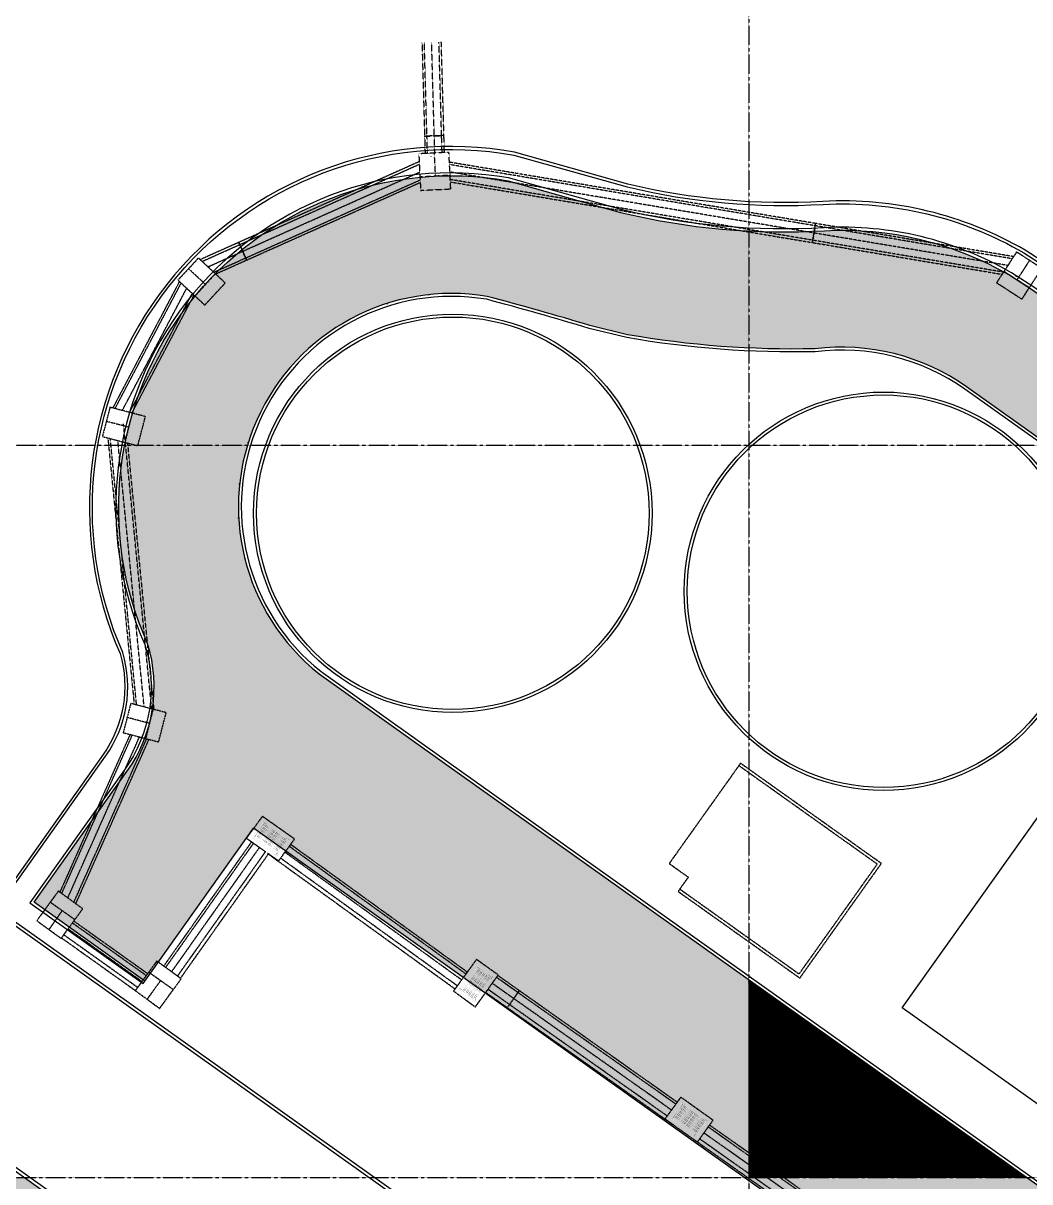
# Model space of a CAD drawing. Header units: millimetres. Extents: x 568263778 to 568582840, y 7794314150 to 7794508983.
# Drawn here: x 568350232 to 568384592, y 7794424850 to 7794464405 of the extents above; entities that cross this region are included whole.
import ezdxf

# ---------------------------------------------------------------- set-up
doc = ezdxf.new("R2010")
doc.units = ezdxf.units.MM
doc.linetypes.add('( Hidden )', pattern=[0.375, 0.25, -0.125])
doc.linetypes.add('CENTER2', pattern=[1.125, 0.75, -0.125, 0.125, -0.125])
for name, color, linetype in [('06-EST-EIXOS', 1, 'CENTER2'), ('11-EST-HACHURAS', 254, 'Continuous'), ('15-EST-FORMAS-VISTA-3', 3, 'Continuous')]:
    doc.layers.add(name, color=color, linetype=linetype)

msp = doc.modelspace()

# ---------------------------------------------------------------- hatches: boundary and pattern name
at = {"layer": '11-EST-HACHURAS'}
h = msp.add_hatch(color=256, dxfattribs=at)
h.dxf.hatch_style = 1
h.paths.add_polyline_path([(568375000, 7794453315.41), (568375000, 7794457310.33, -0.04686922), (568370615.52, 7794457946.28), (568366780.54, 7794459026.04, 0.40913103), (568353696.79, 7794450000), (568357888.13, 7794450000, -0.37804885), (568366074.14, 7794455075.6, -0.00873933), (568369578.05, 7794454082.06), (568370854.44, 7794453770.73, 0.03192926)])
h.paths.add_polyline_path([(568329894.94, 7794449943.75), (568338272.92, 7794449943.75), (568338272.92, 7794451000.3), (568329894.94, 7794451000.3)], flags=9)
h = msp.add_hatch(color=256, dxfattribs=at)
h.dxf.hatch_style = 1
h.paths.add_polyline_path([(568400000, 7794439492.08), (568400000, 7794444401.46), (568392132.49, 7794450000), (568385233.43, 7794450000)])
h.paths.add_polyline_path([(568382431.28, 7794451994.01), (568385233.43, 7794450000), (568392132.49, 7794450000), (568384678.18, 7794455304.5), (568383912.05, 7794455800.04, 0.14591494), (568377585.58, 7794457321.31, -0.02731375), (568375000, 7794457310.33), (568375000, 7794453315.41, 0.01728069), (568377258.64, 7794453290.57, -0.18574902)])
h = msp.add_hatch(dxfattribs=at)
h.set_pattern_fill('ANSI31', color=256, scale=250)
h.paths.add_polyline_path([(568349292.72, 7794448149.2), (568349292.72, 7794445190.87), (568349715.34, 7794445190.87), (568349715.34, 7794448149.2)], flags=24)
h.paths.add_polyline_path([(568355236.84, 7794425037.5), (568358588.03, 7794425037.5), (568358588.03, 7794425460.12), (568355236.84, 7794425460.12)], flags=24)
h.paths.add_polyline_path([(568351751.31, 7794450037.5), (568355102.5, 7794450037.5), (568355102.5, 7794450460.12), (568351751.31, 7794450460.12)], flags=24)
edge = h.paths.add_edge_path()
edge.add_arc((568364857.13, 7794447898.74), 7279.77, 80.414941, 231.648248)
edge.add_arc((568364857.87, 7794447898.15), 7279.77, 80.382197, 231.640776, ccw=False)
edge.add_arc((568339406.93, 7794354352.49), 104193.5, 75.1707524, 75.1735093)
h = msp.add_hatch(dxfattribs=at)
h.set_pattern_fill('ANSI31', color=256)
h.set_pattern_definition([(45, (286292.529, 0.002), (-2.2450640302673, 2.2450640302673), [])])
h.paths.add_polyline_path([(568354478.75, 7794443230.81, -0.15379865), (568353696.79, 7794450000), (568357888.13, 7794450000, 0.30774723), (568360340.12, 7794442189.82), (568364617.64, 7794439145.93), (568375000, 7794431757.83), (568375000, 7794424891.43), (568358096.43, 7794436920.04), (568354385.78, 7794431705.54), (568350603.03, 7794434397.36), (568353775.5, 7794438855.56, 0.23366826)])
h = msp.add_hatch(dxfattribs=at)
h.set_pattern_fill('ANSI31', color=256)
h.set_pattern_definition([(45, (0, 0), (-2.2450640302673, 2.2450640302673), [])])
h.paths.add_polyline_path([(568384496.64, 7794425000), (568375000, 7794431757.82), (568375000, 7794425000)])
h = msp.add_hatch(color=256, dxfattribs=at)
h.dxf.hatch_style = 1
h.paths.add_polyline_path([(568325000, 7794421574.81, 0.26561183), (568325000, 7794406688.33)])
h.paths.add_polyline_path([(568350267.98, 7794425000), (568350000, 7794425000), (568350000, 7794419053.97), (568375000, 7794401264), (568375000, 7794407400.72)])
h.paths.add_polyline_path([(568375000, 7794407400.72), (568375000, 7794401264), (568376776.29, 7794400000), (568385400.13, 7794400000)])
h.paths.add_polyline_path([(568350000, 7794425000), (568338576.53, 7794424909.46, -0.15586103), (568344374.41, 7794423057.14), (568350000, 7794419053.97)])
h = msp.add_hatch(dxfattribs=at)
h.set_pattern_fill('ANSI31', color=256)
h.set_pattern_definition([(45, (262610.6373, 0), (-2.2450640302673, 2.2450640302673), [])])
edge = h.paths.add_edge_path()
edge.add_arc((568407261.71, 7794424879.54), 7696.61, 326.951883, 360.896758)
edge.add_line((568414957.37, 7794425000), (568418944.23, 7794425000))
edge.add_arc((568407196.53, 7794424865.6), 11748.47, -32.729498, 0.655458, ccw=False)
edge.add_line((568417079.73, 7794418513.51), (568411496.23, 7794410690.79))
edge.add_line((568411496.23, 7794410690.79), (568407575.88, 7794403522.6))
edge.add_line((568407575.88, 7794403522.6), (568401119.88, 7794408247.78))
edge.add_line((568401119.88, 7794408247.78), (568396414.96, 7794411593.44))
edge.add_line((568396414.96, 7794411593.44), (568391018.44, 7794415430.96))
edge.add_arc((568390439.83, 7794414607.33), 1006.56, 54.911575, 145.82939)
edge.add_line((568389607.04, 7794415172.67), (568389288.04, 7794414724.03))
edge.add_line((568389288.04, 7794414724.03), (568374847.42, 7794425000))
edge.add_line((568374847.42, 7794425000), (568384496.64, 7794425000))
edge.add_line((568384496.64, 7794425000), (568399769.97, 7794414131.47))
edge.add_arc((568404120.68, 7794420536.43), 7742.88, 235.812773, 317.524165)
edge.add_line((568409831.54, 7794415307.82), (568413713.1, 7794420682.25))

# ---------------------------------------------------------------- linework, layer by layer
at = {"color": 18, "lineweight": 0, "true_color": 0x000000}
for p, q in [((568374316.96, 7794425373.71), (568374315.71, 7794425373.71)), ((568374316.96, 7794425374.41), (568374326.71, 7794425374.39)), ((568374326.71, 7794425374.39), (568374328.42, 7794425374.39)), ((568374328.42, 7794425374.39), (568374330.13, 7794425374.38)), ((568374328.42, 7794425373.79), (568374330.13, 7794425373.78)), ((568374330.13, 7794425374.38), (568374331.23, 7794425374.38)), ((568374330.13, 7794425373.78), (568374331.23, 7794425373.78)), ((568374291.34, 7794425345.58), (568374290.09, 7794425345.58)), ((568374300.22, 7794425371.56), (568374298.97, 7794425371.56))]:
    msp.add_line(p, q, dxfattribs=at)
msp.add_lwpolyline([(568374183.41, 7794425346), (568374183.41, 7794425346.45), (568374183.49, 7794425346.45)], dxfattribs=at)
at = {"layer": '06-EST-EIXOS', "linetype": 'CENTER2', "ltscale": 10}
for p, q in [((568375000, 7794508982.65), (568375000, 7794314150.47)), ((568263778.26, 7794450000), (568503132.72, 7794450000)), ((568263778.26, 7794425000), (568503132.72, 7794425000))]:
    msp.add_line(p, q, dxfattribs=at)
at = {"layer": '11-EST-HACHURAS', "color": 250, "linetype": '( Hidden )', "ltscale": 10}
for p, q in [((568364013.85, 7794460550.61, 720224.22), (568363923.9, 7794463755, 720217.6)), ((568364013.85, 7794460550.61, 720724.22), (568363923.9, 7794463755, 720717.6)), ((568364263.75, 7794460557.62, 720224.22), (568364173.9, 7794463758.48, 720217.89)), ((568364263.75, 7794460557.62, 720724.22), (568364173.9, 7794463758.48, 720717.89)), ((568364513.65, 7794460564.64, 720224.22), (568364423.9, 7794463761.96, 720218.16)), ((568364513.65, 7794460564.64, 720724.22), (568364423.9, 7794463761.96, 720718.16)), ((568363928.08, 7794460548.2, 720144.22), (568364599.42, 7794460567.05, 720144.22)), ((568363933.88, 7794460548.36, 720724.22), (568363928.08, 7794460548.2, 720144.22)), ((568364013.85, 7794460550.61, 720724.22), (568363933.88, 7794460548.36, 720724.22)), ((568364013.85, 7794460550.61, 720724.22), (568363933.88, 7794460548.36, 720724.22)), ((568364018.85, 7794460550.75, 720224.22), (568364013.85, 7794460550.61, 720724.22)), ((568364018.85, 7794460550.75, 720224.22), (568364013.85, 7794460550.61, 720724.22)), ((568364030.42, 7794459960.05, 294824.9), (568364013.85, 7794460550.61, 720224.22)), ((568364030.42, 7794459960.05, 295324.9), (568364013.85, 7794460550.61, 720724.22)), ((568364508.65, 7794460564.5, 720224.22), (568364018.85, 7794460550.75, 720224.22)), ((568364508.65, 7794460564.5, 720224.22), (568364018.85, 7794460550.75, 720224.22)), ((568364263.75, 7794460557.62, 720724.22), (568364263.75, 7794460557.62, 720724.22)), ((568364263.75, 7794460557.62, 720724.22), (568364263.75, 7794460557.62, 720724.22)), ((568364280.18, 7794459972.41, 298672.25), (568364263.75, 7794460557.62, 720224.22)), ((568364280.18, 7794459972.41, 299172.25), (568364263.75, 7794460557.62, 720724.22)), ((568364513.65, 7794460564.64, 720724.22), (568364508.65, 7794460564.5, 720224.22)), ((568364513.65, 7794460564.64, 720724.22), (568364508.65, 7794460564.5, 720224.22)), ((568364593.62, 7794460566.88, 720724.22), (568364513.65, 7794460564.64, 720724.22)), ((568364593.62, 7794460566.88, 720724.22), (568364513.65, 7794460564.64, 720724.22)), ((568364529.93, 7794459984.76, 302519.6), (568364513.65, 7794460564.64, 720224.22)), ((568364529.93, 7794459984.76, 303019.6), (568364513.65, 7794460564.64, 720724.22)), ((568364599.42, 7794460567.05, 720144.22), (568364593.62, 7794460566.88, 720724.22)), ((568364157.08, 7794459858.32, 721236.37), (568364154.71, 7794459863.61, 720656.37)), ((568357620.69, 7794456846.6, 720850.59), (568363754.06, 7794459590.39, 720837.31)), ((568357620.69, 7794456846.6, 721350.59), (568363754.06, 7794459590.39, 721337.31)), ((568364627.5, 7794459566.51, -580), (568364621.7, 7794459566.34)), ((568377264.77, 7794457488.31, 720801.4), (568364785.36, 7794459577.85, 720776.45)), ((568377264.77, 7794457488.31, 721301.4), (568364785.36, 7794459577.85, 721276.45)), ((568357722.78, 7794456618.4, 720850.59), (568363767.32, 7794459322.44, 720837.5)), ((568357722.78, 7794456618.4, 721350.59), (568363767.32, 7794459322.44, 721337.5)), ((568357824.87, 7794456390.19, 720850.59), (568363780.58, 7794459054.5, 720837.7)), ((568357824.87, 7794456390.19, 721350.59), (568363780.58, 7794459054.5, 721337.7)), ((568377223.49, 7794457241.74, 720801.4), (568364798, 7794459322.25, 720776.56)), ((568377223.49, 7794457241.74, 721301.4), (568364798, 7794459322.25, 721276.56)), ((568377182.2, 7794456995.18, 720801.4), (568364810.65, 7794459066.65, 720776.66)), ((568377182.2, 7794456995.18, 721301.4), (568364810.65, 7794459066.65, 721276.66)), ((568377168.03, 7794456910.55, 720621.4), (568377278.94, 7794457572.93, 720621.4)), ((568377263.95, 7794457483.38, 720701.4), (568377183.03, 7794457000.11, 720701.4)), ((568377263.95, 7794457483.38, 720701.4), (568377183.03, 7794457000.11, 720701.4)), ((568377264.77, 7794457488.31, 721201.4), (568377263.95, 7794457483.38, 720701.4)), ((568377264.77, 7794457488.31, 721201.4), (568377263.95, 7794457483.38, 720701.4)), ((568377277.98, 7794457567.21, 721201.4), (568377264.77, 7794457488.31, 721201.4)), ((568377277.98, 7794457567.21, 721201.4), (568377264.77, 7794457488.31, 721201.4)), ((568383989.33, 7794456362.36, 720814.74), (568377264.77, 7794457488.31, 720801.4)), ((568383989.33, 7794456362.36, 721314.74), (568377264.77, 7794457488.31, 721301.4)), ((568377278.94, 7794457572.93, 720621.4), (568377277.98, 7794457567.21, 721201.4)), ((568377223.49, 7794457241.74, 721201.4), (568377223.49, 7794457241.74, 721201.4)), ((568377223.49, 7794457241.74, 721201.4), (568377223.49, 7794457241.74, 721201.4)), ((568383840.82, 7794456133.75, 720814.63), (568377223.49, 7794457241.74, 720801.4)), ((568383840.82, 7794456133.75, 721314.63), (568377223.49, 7794457241.74, 721301.4)), ((568356338, 7794456272.79, 720853.24), (568357620.69, 7794456846.6, 720850.59)), ((568356338, 7794456272.79, 721353.24), (568357620.69, 7794456846.6, 721350.59)), ((568357585.65, 7794456924.92, 720670.59), (568357859.91, 7794456311.87, 720670.59)), ((568357588.02, 7794456919.63, 721250.59), (568357585.65, 7794456924.92, 720670.59)), ((568357620.69, 7794456846.6, 721250.59), (568357588.02, 7794456919.63, 721250.59)), ((568357620.69, 7794456846.6, 721250.59), (568357588.02, 7794456919.63, 721250.59)), ((568357622.73, 7794456842.04, 720750.59), (568357620.69, 7794456846.6, 721250.59)), ((568357622.73, 7794456842.04, 720750.59), (568357620.69, 7794456846.6, 721250.59)), ((568357822.83, 7794456394.75, 720750.59), (568357622.73, 7794456842.04, 720750.59)), ((568357822.83, 7794456394.75, 720750.59), (568357622.73, 7794456842.04, 720750.59)), ((568377168.99, 7794456916.27, 721201.4), (568377168.03, 7794456910.55, 720621.4)), ((568377182.2, 7794456995.18, 721201.4), (568377168.99, 7794456916.27, 721201.4)), ((568377182.2, 7794456995.18, 721201.4), (568377168.99, 7794456916.27, 721201.4)), ((568377183.03, 7794457000.11, 720701.4), (568377182.2, 7794456995.18, 721201.4)), ((568377183.03, 7794457000.11, 720701.4), (568377182.2, 7794456995.18, 721201.4)), ((568383692.31, 7794455905.13, 720814.52), (568377182.2, 7794456995.18, 720801.4)), ((568383692.31, 7794455905.13, 721314.52), (568377182.2, 7794456995.18, 721301.4)), ((568356536.81, 7794456087.85, 720853.16), (568357722.78, 7794456618.4, 720850.59)), ((568356536.81, 7794456087.85, 721353.16), (568357722.78, 7794456618.4, 721350.59)), ((568356735.63, 7794455902.92, 720853.07), (568357824.87, 7794456390.19, 720850.59)), ((568356735.63, 7794455902.92, 721353.07), (568357824.87, 7794456390.19, 721350.59)), ((568357722.78, 7794456618.4, 721250.59), (568357722.78, 7794456618.4, 721250.59)), ((568357722.78, 7794456618.4, 721250.59), (568357722.78, 7794456618.4, 721250.59)), ((568357824.87, 7794456390.19, 721250.59), (568357822.83, 7794456394.75, 720750.59)), ((568357824.87, 7794456390.19, 721250.59), (568357822.83, 7794456394.75, 720750.59)), ((568357857.54, 7794456317.16, 721250.59), (568357824.87, 7794456390.19, 721250.59)), ((568357857.54, 7794456317.16, 721250.59), (568357824.87, 7794456390.19, 721250.59)), ((568357859.91, 7794456311.87, 720670.59), (568357857.54, 7794456317.16, 721250.59)), ((568353368.1, 7794451245.85, 720864.62), (568355624.8, 7794455530.29, 720855.31)), ((568353368.1, 7794451245.85, 721364.62), (568355624.8, 7794455530.29, 721355.31)), ((568384114.66, 7794455753.3, 721215.44), (568384112.38, 7794455747.8, 720635.44)), ((568353616.64, 7794451181.25, 720864.63), (568355814.44, 7794455353.89, 720855.31)), ((568353616.64, 7794451181.25, 721364.63), (568355814.44, 7794455353.89, 721355.31)), ((568353865.17, 7794451116.65, 720864.64), (568356004.08, 7794455177.48, 720855.31)), ((568353865.17, 7794451116.65, 721364.64), (568356004.08, 7794455177.48, 721355.31)), ((568354618.28, 7794440995.04, 720785.06), (568353657.55, 7794450722.47, 720765.65)), ((568354618.28, 7794440995.04, 721285.06), (568353657.55, 7794450722.47, 721265.65)), ((568354102.61, 7794441129.07, 720884.83), (568353204.27, 7794450224.81, 720866.73)), ((568354102.61, 7794441129.07, 721384.83), (568353204.27, 7794450224.81, 721366.73)), ((568354360.45, 7794441062.05, 720884.83), (568353462.1, 7794450157.8, 720866.76)), ((568354360.45, 7794441062.05, 721384.83), (568353462.1, 7794450157.8, 721366.76)), ((568354414.65, 7794440513.21, 721286.11), (568354414.65, 7794440513.21, 721286.11)), ((568354414.65, 7794440513.21, 721286.11), (568354414.65, 7794440513.21, 721286.11)), ((568351548.25, 7794434691.33, 720798.96), (568353958.28, 7794440102.97, 720787.1)), ((568351548.25, 7794434691.33, 721298.96), (568353958.28, 7794440102.97, 721287.1)), ((568351754.98, 7794434541.03, 720799.07), (568354203.56, 7794440039.22, 720787.13)), ((568351754.98, 7794434541.03, 721299.07), (568354203.56, 7794440039.22, 721287.13)), ((568351961.72, 7794434390.73, 720799.19), (568354448.84, 7794439975.46, 720787.17)), ((568351961.72, 7794434390.73, 721299.19), (568354448.84, 7794439975.46, 721287.17)), ((568358091.71, 7794436411.46, 720838.89), (568355092.81, 7794432169.44, 720828.57)), ((568358091.71, 7794436411.46, 721338.89), (568355092.81, 7794432169.44, 721328.57)), ((568358296.23, 7794436267.68, 720839.4), (568355295, 7794432022.36, 720829.06)), ((568358296.23, 7794436267.68, 721339.4), (568355295, 7794432022.36, 721329.06)), ((568358500.75, 7794436123.9, 720839.9), (568355497.18, 7794431875.28, 720829.56)), ((568358500.75, 7794436123.9, 721339.9), (568355497.18, 7794431875.28, 721329.56)), ((568365195.63, 7794431743.76, 720856.05), (568359166.32, 7794436101.54, 720841.7)), ((568365195.63, 7794431743.76, 721356.05), (568359166.32, 7794436101.54, 721341.7)), ((568365342.89, 7794431945.79, 720856.23), (568359313.88, 7794436303.36, 720842.15)), ((568365342.89, 7794431945.79, 721356.23), (568359313.88, 7794436303.36, 721342.15)), ((568365048.37, 7794431541.73, 720855.87), (568359018.76, 7794435899.73, 720841.23)), ((568365048.37, 7794431541.73, 721355.87), (568359018.76, 7794435899.73, 721341.23)), ((568351872.25, 7794433978.93, 720720), (568351866.95, 7794433981.29, 721300)), ((568354431.79, 7794431890.34, 720826.51), (568351912.4, 7794433686.33, 720819.6)), ((568354431.79, 7794431890.34, 721326.51), (568351912.4, 7794433686.33, 721319.6)), ((568354284.72, 7794431688.16, 720826.01), (568351765.39, 7794433484.11, 720819.43)), ((568354284.72, 7794431688.16, 721326.01), (568351765.39, 7794433484.11, 721319.43)), ((568354137.65, 7794431485.98, 720825.56), (568351618.37, 7794433281.89, 720819.26)), ((568354137.65, 7794431485.98, 721325.56), (568351618.37, 7794433281.89, 721319.26)), ((568367121.35, 7794431310.42, 720859.76), (568366387.86, 7794431828.81, 720858.32)), ((568367121.35, 7794431310.42, 721359.76), (568366387.86, 7794431828.81, 721358.32)), ((568366832.77, 7794430902.1, 720859.76), (568366096.66, 7794431422.35, 720858.05)), ((568366832.77, 7794430902.1, 721359.76), (568366096.66, 7794431422.35, 721358.05)), ((568366977.06, 7794431106.26, 720859.76), (568366242.26, 7794431625.58, 720858.2)), ((568366977.06, 7794431106.26, 721359.76), (568366242.26, 7794431625.58, 721358.2)), ((568366783.25, 7794430832.04, 720779.76), (568367170.87, 7794431380.49, 720779.76)), ((568367118.46, 7794431306.34, 720859.76), (568366835.65, 7794430906.19, 720859.76)), ((568367118.46, 7794431306.34, 720859.76), (568366835.65, 7794430906.19, 720859.76)), ((568367121.35, 7794431310.42, 721359.76), (568367118.46, 7794431306.34, 720859.76)), ((568367121.35, 7794431310.42, 721359.76), (568367118.46, 7794431306.34, 720859.76)), ((568367167.52, 7794431375.75, 721359.76), (568367121.35, 7794431310.42, 721359.76)), ((568367167.52, 7794431375.75, 721359.76), (568367121.35, 7794431310.42, 721359.76)), ((568372511.25, 7794427501.08, 720872.88), (568367121.35, 7794431310.42, 720859.76)), ((568372511.25, 7794427501.08, 721372.88), (568367121.35, 7794431310.42, 721359.76)), ((568367170.87, 7794431380.49, 720779.76), (568367167.52, 7794431375.75, 721359.76)), ((568366977.06, 7794431106.26, 721359.76), (568366977.06, 7794431106.26, 721359.76)), ((568366977.06, 7794431106.26, 721359.76), (568366977.06, 7794431106.26, 721359.76)), ((568372363.67, 7794427299.24, 720872.87), (568366977.06, 7794431106.26, 720859.76)), ((568372363.67, 7794427299.24, 721372.87), (568366977.06, 7794431106.26, 721359.76)), ((568366786.59, 7794430836.77, 721359.76), (568366783.25, 7794430832.04, 720779.76)), ((568366832.77, 7794430902.1, 721359.76), (568366786.59, 7794430836.77, 721359.76)), ((568366832.77, 7794430902.1, 721359.76), (568366786.59, 7794430836.77, 721359.76)), ((568366835.65, 7794430906.19, 720859.76), (568366832.77, 7794430902.1, 721359.76)), ((568366835.65, 7794430906.19, 720859.76), (568366832.77, 7794430902.1, 721359.76)), ((568372216.1, 7794427097.4, 720872.87), (568366832.77, 7794430902.1, 720859.76)), ((568372216.1, 7794427097.4, 721372.87), (568366832.77, 7794430902.1, 721359.76)), ((568381748.73, 7794420972.44, 720895.37), (568373611.08, 7794426723.77, 720875.56)), ((568381748.73, 7794420972.44, 721395.37), (568373611.08, 7794426723.77, 721375.56)), ((568381457.82, 7794420565.77, 720895.37), (568373320.12, 7794426317.13, 720875.55)), ((568381457.82, 7794420565.77, 721395.37), (568373320.12, 7794426317.13, 721375.55)), ((568381603.27, 7794420769.1, 720895.37), (568373465.6, 7794426520.45, 720875.56)), ((568381603.27, 7794420769.1, 721395.37), (568373465.6, 7794426520.45, 721375.56))]:
    msp.add_line(p, q, dxfattribs=at)
for points in [[(568363843.9, 7794463753.89), (568363933.88, 7794460548.36), (568363950.5, 7794459956.1)], [(568364609.85, 7794459988.72), (568364593.62, 7794460566.88), (568364503.9, 7794463763.07)], [(568364307.93, 7794459178.5), (568364268.68, 7794459971.84)], [(568363749.82, 7794459676.13), (568357588.02, 7794456919.63), (568356274.38, 7794456331.97)], [(568384036.86, 7794456435.52), (568377277.98, 7794457567.21), (568364781.31, 7794459659.64)], [(568364803.39, 7794459213.24), (568363775.83, 7794459151.6)], [(568356767.01, 7794455829.31), (568357857.54, 7794456317.16), (568363784.82, 7794458968.75)], [(568364814.69, 7794458984.86), (568377168.99, 7794456916.27), (568383644.79, 7794455831.98)], [(568384153.82, 7794455637.45), (568384586.53, 7794456303.55)], [(568356458.17, 7794455482.81), (568355876.58, 7794456023.81)], [(568356788.91, 7794455853.35), (568356095.72, 7794455092.31)], [(568384575.8, 7794455375.5), (568383706.72, 7794455927.2)], [(568355564.11, 7794455586.74), (568353288.57, 7794451266.52)], [(568353944.7, 7794451095.98), (568356064.77, 7794455121.03)], [(568353953.26, 7794451093.75), (568353704.75, 7794450094.78)], [(568353838.22, 7794450610.58), (568353069.45, 7794450810.4)], [(568353121.76, 7794450246.26), (568354020.1, 7794441150.52)], [(568354700.79, 7794440973.59), (568353802.44, 7794450069.33)], [(568354662.87, 7794440983.45), (568354414.36, 7794439984.48)], [(568354547.83, 7794440500.28), (568353779.07, 7794440700.1)], [(568353879.79, 7794440123.37), (568351482.09, 7794434739.43)], [(568352027.88, 7794434342.64), (568354527.33, 7794439955.06)], [(568372586.12, 7794434763.96), (568376741.43, 7794431807.03), (568379524.72, 7794435718.34), (568374717.6, 7794439139.09), (568372282.17, 7794435716.63), (568372933.98, 7794435252.8), (568372586.12, 7794434763.96)], [(568372644.1, 7794434845.43), (568376717.93, 7794431946.49), (568379385.26, 7794435694.84), (568374659.62, 7794439057.61)], [(568358026.27, 7794436457.48), (568355028.11, 7794432216.5)], [(568365391.17, 7794432012.03), (568365388.08, 7794432011.84), (568359361.09, 7794436367.94)], [(568355602.32, 7794431798.8), (568358601.36, 7794436041.02), (568364971.8, 7794431436.68)], [(568351565.5, 7794434115.55), (568351111.36, 7794433463.86)], [(568351157.9, 7794434399.11), (568351996.82, 7794433802.54)], [(568354478.85, 7794431955.04), (568351959.45, 7794433751.04)], [(568351541.92, 7794433176.74), (568354061.18, 7794431380.85)], [(568354926.8, 7794431726.69), (568354459.55, 7794431084.35)], [(568354519.23, 7794432010.54), (568355357.99, 7794431413.75)], [(568372558.47, 7794427565.67), (568367167.52, 7794431375.75), (568366434.46, 7794431893.84)], [(568366020.95, 7794431316.67), (568366757.74, 7794430795.94), (568381382.19, 7794420460.03)], [(568381795.27, 7794421037.51), (568373657.63, 7794426788.83)]]:
    msp.add_lwpolyline(points, dxfattribs=at)
for points in [[(568363736.5, 7794459945.51), (568363798.26, 7794458697.04), (568364826.42, 7794458747.9), (568364764.65, 7794459996.38)], [(568355513.67, 7794455633.66), (568356428.92, 7794454782.3), (568357130.04, 7794455536.03), (568356214.79, 7794456387.4)], [(568384139.7, 7794456593.82), (568383458.74, 7794455545.58), (568384321.99, 7794454984.8), (568385002.95, 7794456033.03)], [(568352935.41, 7794450294.7), (568354145.21, 7794449980.24), (568354404.18, 7794450976.55), (568353194.38, 7794451291)], [(568353645.02, 7794440184.39), (568354854.82, 7794439869.94), (568355113.79, 7794440866.24), (568353903.99, 7794441180.7)], [(568351529.44, 7794433159.57), (568352264.49, 7794434170.62), (568351431.87, 7794434775.95), (568350696.82, 7794433764.9)], [(568351529.44, 7794433159.57), (568352264.49, 7794434170.62), (568351431.87, 7794434775.95), (568350696.82, 7794433764.9)], [(568354890.45, 7794430770.91), (568355625.76, 7794431781.75), (568354793.3, 7794432387.31), (568354057.98, 7794431376.46)], [(568366194.88, 7794432063.17), (568366194.88, 7794432063.17)]]:
    msp.add_lwpolyline(points, close=True, dxfattribs=at)
at = {"layer": '11-EST-HACHURAS', "color": 250, "linetype": '( Hidden )', "ltscale": 10, "elevation": 59379.09}
for points in [[(568358951.15, 7794435807.25), (568359496.29, 7794436552.86), (568358396.9, 7794437325.77), (568357851.76, 7794436580.16), (568358500.75, 7794436123.9)], [(568358566.28, 7794436077.83), (568358951.15, 7794435807.25)], [(568364919.2, 7794431364.51), (568365665.56, 7794430820.63), (568366448.11, 7794431912.9), (568365705.11, 7794432442.74), (568364919.2, 7794431364.51)], [(568372140.81, 7794426994.43), (568372685.86, 7794427739.9), (568373778.81, 7794426958.19), (568373241.42, 7794426207.13)], [(568372483.08, 7794426749.52), (568372148.47, 7794426988.85)]]:
    msp.add_lwpolyline(points, dxfattribs=at)
at = {"layer": '11-EST-HACHURAS', "color": 251}
for centre, radius in [((568364896.84, 7794447672.64), 6800.27), ((568364896.84, 7794447672.64), 6700.27), ((568379596.98, 7794445011.65), 6800.27), ((568379596.98, 7794445011.65), 6700.27)]:
    msp.add_circle(centre, radius, dxfattribs=at)
at = {"layer": '11-EST-HACHURAS', "color": 250}
for points in [[(568358439.63, 7794437138.53, 59379.09), (568358438.22, 7794437153.05, 59379.09), (568358041.75, 7794436598.81, 59379.09), (568358055.95, 7794436602.16, 59379.09)], [(568358119.83, 7794436617.28, 59379.09), (568358134.03, 7794436620.64, 59379.09), (568358472.95, 7794437094.43, 59379.09), (568358471.54, 7794437108.95, 59379.09)], [(568358368.86, 7794436858.47, 59379.09), (568358367.45, 7794436872.99, 59379.09), (568358335.48, 7794436828.3, 59379.09), (568358349.67, 7794436831.65, 59379.09)], [(568358688.73, 7794436629.66, 59379.09), (568358702.92, 7794436633.02, 59379.09), (568358367.45, 7794436872.99, 59379.09), (568358368.86, 7794436858.47, 59379.09)], [(568358432.75, 7794436947.91, 59379.09), (568358431.34, 7794436962.43, 59379.09), (568358399.37, 7794436917.73, 59379.09), (568358413.56, 7794436921.09, 59379.09)], [(568358413.56, 7794436921.09, 59379.09), (568358399.37, 7794436917.73, 59379.09), (568358734.84, 7794436677.76, 59379.09), (568358733.44, 7794436692.28, 59379.09)], [(568358752.62, 7794436719.09, 59379.09), (568358766.82, 7794436722.45, 59379.09), (568358431.34, 7794436962.43, 59379.09), (568358432.75, 7794436947.91, 59379.09)], [(568358517.64, 7794437082.73, 59379.09), (568358531.84, 7794437086.08, 59379.09), (568358438.22, 7794437153.05, 59379.09), (568358439.63, 7794437138.53, 59379.09)], [(568358496.64, 7794437037.34, 59379.09), (568358495.23, 7794437051.86, 59379.09), (568358463.26, 7794437007.16, 59379.09), (568358477.46, 7794437010.52, 59379.09)], [(568358477.46, 7794437010.52, 59379.09), (568358463.26, 7794437007.16, 59379.09), (568358798.73, 7794436767.19, 59379.09), (568358797.33, 7794436781.71, 59379.09)], [(568358471.54, 7794437108.95, 59379.09), (568358472.95, 7794437094.43, 59379.09), (568359253.12, 7794436536.35, 59379.09), (568359267.31, 7794436539.71, 59379.09)], [(568358816.51, 7794436808.53, 59379.09), (568358830.71, 7794436811.89, 59379.09), (568358495.23, 7794437051.86, 59379.09), (568358496.64, 7794437037.34, 59379.09)], [(568358511.25, 7794437073.78, 59379.09), (568358519.05, 7794437068.2, 59379.09), (568358531.84, 7794437086.08, 59379.09), (568358517.64, 7794437082.73, 59379.09)], [(568358055.95, 7794436602.16, 59379.09), (568358041.75, 7794436598.81, 59379.09), (568358923.35, 7794435968.18, 59379.09), (568358921.94, 7794435982.7, 59379.09)], [(568358915.61, 7794436048.04, 59379.09), (568358914.2, 7794436062.56, 59379.09), (568358134.03, 7794436620.64, 59379.09), (568358119.83, 7794436617.28, 59379.09)], [(568358240.88, 7794436679.34, 59379.09), (568358239.48, 7794436693.86, 59379.09), (568358207.5, 7794436649.16, 59379.09), (568358221.7, 7794436652.52, 59379.09)], [(568358221.7, 7794436652.52, 59379.09), (568358207.5, 7794436649.16, 59379.09), (568358542.98, 7794436409.19, 59379.09), (568358541.57, 7794436423.71, 59379.09)], [(568358560.76, 7794436450.52, 59379.09), (568358574.95, 7794436453.88, 59379.09), (568358239.48, 7794436693.86, 59379.09), (568358240.88, 7794436679.34, 59379.09)], [(568358304.64, 7794436769.67, 59379.09), (568358303.24, 7794436784.19, 59379.09), (568358271.26, 7794436739.49, 59379.09), (568358285.46, 7794436742.85, 59379.09)], [(568358285.46, 7794436742.85, 59379.09), (568358271.26, 7794436739.49, 59379.09), (568358606.74, 7794436499.52, 59379.09), (568358605.33, 7794436514.04, 59379.09)], [(568358624.51, 7794436540.86, 59379.09), (568358638.71, 7794436544.22, 59379.09), (568358303.24, 7794436784.19, 59379.09), (568358304.64, 7794436769.67, 59379.09)], [(568358349.67, 7794436831.65, 59379.09), (568358335.48, 7794436828.3, 59379.09), (568358670.95, 7794436588.32, 59379.09), (568358669.54, 7794436602.84, 59379.09)], [(568358541.57, 7794436423.71, 59379.09), (568358542.98, 7794436409.19, 59379.09), (568358574.95, 7794436453.88, 59379.09), (568358560.76, 7794436450.52, 59379.09)], [(568358605.33, 7794436514.04, 59379.09), (568358606.74, 7794436499.52, 59379.09), (568358638.71, 7794436544.22, 59379.09), (568358624.51, 7794436540.86, 59379.09)], [(568358678.72, 7794436502.08, 59379.09), (568358677.31, 7794436516.6, 59379.09), (568358645.34, 7794436471.9, 59379.09), (568358659.54, 7794436475.26, 59379.09)], [(568358659.54, 7794436475.26, 59379.09), (568358645.34, 7794436471.9, 59379.09), (568358980.82, 7794436231.93, 59379.09), (568358979.41, 7794436246.45, 59379.09)], [(568358669.54, 7794436602.84, 59379.09), (568358670.95, 7794436588.32, 59379.09), (568358702.92, 7794436633.02, 59379.09), (568358688.73, 7794436629.66, 59379.09)], [(568358998.59, 7794436273.27, 59379.09), (568359012.79, 7794436276.63, 59379.09), (568358677.31, 7794436516.6, 59379.09), (568358678.72, 7794436502.08, 59379.09)], [(568358742.94, 7794436590.88, 59379.09), (568358741.53, 7794436605.4, 59379.09), (568358709.56, 7794436560.71, 59379.09), (568358723.75, 7794436564.06, 59379.09)], [(568358723.75, 7794436564.06, 59379.09), (568358709.56, 7794436560.71, 59379.09), (568359045.03, 7794436320.73, 59379.09), (568359043.62, 7794436335.25, 59379.09)], [(568358733.44, 7794436692.28, 59379.09), (568358734.84, 7794436677.76, 59379.09), (568358766.82, 7794436722.45, 59379.09), (568358752.62, 7794436719.09, 59379.09)], [(568359062.81, 7794436362.07, 59379.09), (568359077, 7794436365.43, 59379.09), (568358741.53, 7794436605.4, 59379.09), (568358742.94, 7794436590.88, 59379.09)], [(568358806.83, 7794436680.32, 59379.09), (568358805.42, 7794436694.84, 59379.09), (568358773.45, 7794436650.14, 59379.09), (568358787.64, 7794436653.5, 59379.09)], [(568358787.64, 7794436653.5, 59379.09), (568358773.45, 7794436650.14, 59379.09), (568359108.92, 7794436410.17, 59379.09), (568359107.51, 7794436424.69, 59379.09)], [(568358797.33, 7794436781.71, 59379.09), (568358798.73, 7794436767.19, 59379.09), (568358830.71, 7794436811.89, 59379.09), (568358816.51, 7794436808.53, 59379.09)], [(568359126.7, 7794436451.51, 59379.09), (568359140.9, 7794436454.86, 59379.09), (568358805.42, 7794436694.84, 59379.09), (568358806.83, 7794436680.32, 59379.09)], [(568358870.72, 7794436769.75, 59379.09), (568358869.31, 7794436784.27, 59379.09), (568358837.34, 7794436739.58, 59379.09), (568358851.54, 7794436742.93, 59379.09)], [(568358851.54, 7794436742.93, 59379.09), (568358837.34, 7794436739.58, 59379.09), (568359172.81, 7794436499.6, 59379.09), (568359171.41, 7794436514.12, 59379.09)], [(568359204.3, 7794436489.6, 59379.09), (568359190.1, 7794436486.24, 59379.09), (568358851.19, 7794436012.45, 59379.09), (568358852.59, 7794435997.93, 59379.09)], [(568358858.93, 7794435932.58, 59379.09), (568358860.33, 7794435918.06, 59379.09), (568359256.8, 7794436472.31, 59379.09), (568359242.6, 7794436468.95, 59379.09)], [(568359190.59, 7794436540.94, 59379.09), (568359204.79, 7794436544.3, 59379.09), (568358869.31, 7794436784.27, 59379.09), (568358870.72, 7794436769.75, 59379.09)], [(568359107.51, 7794436424.69, 59379.09), (568359108.92, 7794436410.17, 59379.09), (568359140.9, 7794436454.86, 59379.09), (568359126.7, 7794436451.51, 59379.09)], [(568359171.41, 7794436514.12, 59379.09), (568359172.81, 7794436499.6, 59379.09), (568359204.79, 7794436544.3, 59379.09), (568359190.59, 7794436540.94, 59379.09)], [(568359227.6, 7794436574.87, 59379.09), (568359226.2, 7794436589.39, 59379.09), (568359213.41, 7794436571.51, 59379.09), (568359221.21, 7794436565.93, 59379.09)], [(568359270.51, 7794436544.18, 59379.09), (568359276.91, 7794436553.12, 59379.09), (568359226.2, 7794436589.39, 59379.09), (568359227.6, 7794436574.87, 59379.09)], [(568359305.62, 7794436519.06, 59379.09), (568359319.82, 7794436522.42, 59379.09), (568359276.91, 7794436553.12, 59379.09), (568359270.51, 7794436544.18, 59379.09)], [(568358614.96, 7794436411.75, 59379.09), (568358613.56, 7794436426.27, 59379.09), (568358581.58, 7794436381.57, 59379.09), (568358595.78, 7794436384.93, 59379.09)], [(568358595.78, 7794436384.93, 59379.09), (568358581.58, 7794436381.57, 59379.09), (568358917.06, 7794436141.6, 59379.09), (568358915.65, 7794436156.12, 59379.09)], [(568358934.83, 7794436182.94, 59379.09), (568358949.03, 7794436186.29, 59379.09), (568358613.56, 7794436426.27, 59379.09), (568358614.96, 7794436411.75, 59379.09)], [(568358915.65, 7794436156.12, 59379.09), (568358917.06, 7794436141.6, 59379.09), (568358949.03, 7794436186.29, 59379.09), (568358934.83, 7794436182.94, 59379.09)], [(568358979.41, 7794436246.45, 59379.09), (568358980.82, 7794436231.93, 59379.09), (568359012.79, 7794436276.63, 59379.09), (568358998.59, 7794436273.27, 59379.09)], [(568359043.62, 7794436335.25, 59379.09), (568359045.03, 7794436320.73, 59379.09), (568359077, 7794436365.43, 59379.09), (568359062.81, 7794436362.07, 59379.09)], [(568365722.06, 7794432252.59, 59379.09), (568365718.82, 7794432266.81, 59379.09), (568365080.36, 7794431390.87, 59379.09), (568365094.89, 7794431392.15, 59379.09)], [(568365160.29, 7794431397.9, 59379.09), (568365174.82, 7794431399.18, 59379.09), (568365739.83, 7794432174.35, 59379.09), (568365736.6, 7794432188.57, 59379.09)], [(568365770.93, 7794432086.39, 59379.09), (568365767.7, 7794432100.62, 59379.09), (568365524.74, 7794431767.3, 59379.09), (568365539.28, 7794431768.57, 59379.09)], [(568366254.98, 7794431864.14, 59379.09), (568366269.52, 7794431865.42, 59379.09), (568365718.82, 7794432266.81, 59379.09), (568365722.06, 7794432252.59, 59379.09)], [(568365736.6, 7794432188.57, 59379.09), (568365739.83, 7794432174.35, 59379.09), (568366210.58, 7794431831.22, 59379.09), (568366225.12, 7794431832.5, 59379.09)], [(568365797.58, 7794432066.97, 59379.09), (568365812.11, 7794432068.25, 59379.09), (568365767.7, 7794432100.62, 59379.09), (568365770.93, 7794432086.39, 59379.09)], [(568365500.02, 7794431714.71, 59379.09), (568365496.79, 7794431728.94, 59379.09), (568365253.83, 7794431395.62, 59379.09), (568365268.36, 7794431396.9, 59379.09)], [(568365526.66, 7794431695.29, 59379.09), (568365541.2, 7794431696.57, 59379.09), (568365496.79, 7794431728.94, 59379.09), (568365500.02, 7794431714.71, 59379.09)], [(568365539.28, 7794431768.57, 59379.09), (568365524.74, 7794431767.3, 59379.09), (568365569.15, 7794431734.93, 59379.09), (568365565.92, 7794431749.15, 59379.09)], [(568365565.92, 7794431749.15, 59379.09), (568365569.15, 7794431734.93, 59379.09), (568365812.11, 7794432068.25, 59379.09), (568365797.58, 7794432066.97, 59379.09)], [(568365860.69, 7794432021.83, 59379.09), (568365857.46, 7794432036.06, 59379.09), (568365614.51, 7794431702.74, 59379.09), (568365629.04, 7794431704.01, 59379.09)], [(568365629.04, 7794431704.01, 59379.09), (568365614.51, 7794431702.74, 59379.09), (568365658.92, 7794431670.37, 59379.09), (568365655.69, 7794431684.59, 59379.09)], [(568366225.12, 7794431832.5, 59379.09), (568366210.58, 7794431831.22, 59379.09), (568365645.57, 7794431056.05, 59379.09), (568365648.8, 7794431041.83, 59379.09)], [(568365655.69, 7794431684.59, 59379.09), (568365658.92, 7794431670.37, 59379.09), (568365901.87, 7794432003.69, 59379.09), (568365887.34, 7794432002.41, 59379.09)], [(568365948.92, 7794431956.83, 59379.09), (568365945.69, 7794431971.05, 59379.09), (568365702.73, 7794431637.73, 59379.09), (568365717.26, 7794431639.01, 59379.09)], [(568365743.91, 7794431619.59, 59379.09), (568365747.14, 7794431605.36, 59379.09), (568365990.1, 7794431938.68, 59379.09), (568365975.56, 7794431937.41, 59379.09)], [(568366037.78, 7794431892.14, 59379.09), (568366034.55, 7794431906.37, 59379.09), (568365791.59, 7794431573.05, 59379.09), (568365806.13, 7794431574.32, 59379.09)], [(568365832.77, 7794431554.9, 59379.09), (568365836, 7794431540.68, 59379.09), (568366078.96, 7794431874, 59379.09), (568366064.43, 7794431872.72, 59379.09)], [(568365887.34, 7794432002.41, 59379.09), (568365901.87, 7794432003.69, 59379.09), (568365857.46, 7794432036.06, 59379.09), (568365860.69, 7794432021.83, 59379.09)], [(568366126.64, 7794431827.46, 59379.09), (568366123.41, 7794431841.68, 59379.09), (568365880.45, 7794431508.36, 59379.09), (568365894.99, 7794431509.64, 59379.09)], [(568365921.63, 7794431490.22, 59379.09), (568365924.87, 7794431475.99, 59379.09), (568366167.82, 7794431809.31, 59379.09), (568366153.29, 7794431808.03, 59379.09)], [(568365975.56, 7794431937.41, 59379.09), (568365990.1, 7794431938.68, 59379.09), (568365945.69, 7794431971.05, 59379.09), (568365948.92, 7794431956.83, 59379.09)], [(568366064.43, 7794431872.72, 59379.09), (568366078.96, 7794431874, 59379.09), (568366034.55, 7794431906.37, 59379.09), (568366037.78, 7794431892.14, 59379.09)], [(568366153.29, 7794431808.03, 59379.09), (568366167.82, 7794431809.31, 59379.09), (568366123.41, 7794431841.68, 59379.09), (568366126.64, 7794431827.46, 59379.09)], [(568366189.6, 7794431793.1, 59379.09), (568366183.95, 7794431785.35, 59379.09), (568366201.71, 7794431772.4, 59379.09), (568366198.48, 7794431786.63, 59379.09)], [(568366198.48, 7794431786.63, 59379.09), (568366201.71, 7794431772.4, 59379.09), (568366269.52, 7794431865.42, 59379.09), (568366254.98, 7794431864.14, 59379.09)], [(568365045.34, 7794431455.61, 59379.09), (568365030.81, 7794431454.33, 59379.09), (568365581.5, 7794431052.94, 59379.09), (568365578.27, 7794431067.17, 59379.09)], [(568365599.26, 7794431105.29, 59379.09), (568365596.02, 7794431119.51, 59379.09), (568365125.27, 7794431462.64, 59379.09), (568365110.74, 7794431461.36, 59379.09)], [(568365268.36, 7794431396.9, 59379.09), (568365253.83, 7794431395.62, 59379.09), (568365298.24, 7794431363.25, 59379.09), (568365295.01, 7794431377.47, 59379.09)], [(568365295.01, 7794431377.47, 59379.09), (568365298.24, 7794431363.25, 59379.09), (568365541.2, 7794431696.57, 59379.09), (568365526.66, 7794431695.29, 59379.09)], [(568365589.78, 7794431650.15, 59379.09), (568365586.55, 7794431664.38, 59379.09), (568365343.59, 7794431331.06, 59379.09), (568365358.13, 7794431332.33, 59379.09)], [(568365358.13, 7794431332.33, 59379.09), (568365343.59, 7794431331.06, 59379.09), (568365388, 7794431298.69, 59379.09), (568365384.77, 7794431312.91, 59379.09)], [(568365384.77, 7794431312.91, 59379.09), (568365388, 7794431298.69, 59379.09), (568365630.96, 7794431632.01, 59379.09), (568365616.43, 7794431630.73, 59379.09)], [(568365678.01, 7794431585.15, 59379.09), (568365674.77, 7794431599.37, 59379.09), (568365431.82, 7794431266.05, 59379.09), (568365446.35, 7794431267.33, 59379.09)], [(568365473, 7794431247.91, 59379.09), (568365476.23, 7794431233.68, 59379.09), (568365719.18, 7794431567, 59379.09), (568365704.65, 7794431565.73, 59379.09)], [(568365766.87, 7794431520.46, 59379.09), (568365763.63, 7794431534.69, 59379.09), (568365520.68, 7794431201.37, 59379.09), (568365535.21, 7794431202.65, 59379.09)], [(568365561.86, 7794431183.22, 59379.09), (568365565.09, 7794431169, 59379.09), (568365808.05, 7794431502.32, 59379.09), (568365793.51, 7794431501.04, 59379.09)], [(568365616.43, 7794431630.73, 59379.09), (568365630.96, 7794431632.01, 59379.09), (568365586.55, 7794431664.38, 59379.09), (568365589.78, 7794431650.15, 59379.09)], [(568365855.73, 7794431455.78, 59379.09), (568365852.5, 7794431470, 59379.09), (568365609.54, 7794431136.68, 59379.09), (568365624.07, 7794431137.96, 59379.09)], [(568365650.72, 7794431118.54, 59379.09), (568365653.95, 7794431104.31, 59379.09), (568365896.91, 7794431437.63, 59379.09), (568365882.37, 7794431436.36, 59379.09)], [(568365704.65, 7794431565.73, 59379.09), (568365719.18, 7794431567, 59379.09), (568365674.77, 7794431599.37, 59379.09), (568365678.01, 7794431585.15, 59379.09)], [(568365717.26, 7794431639.01, 59379.09), (568365702.73, 7794431637.73, 59379.09), (568365747.14, 7794431605.36, 59379.09), (568365743.91, 7794431619.59, 59379.09)], [(568365793.51, 7794431501.04, 59379.09), (568365808.05, 7794431502.32, 59379.09), (568365763.63, 7794431534.69, 59379.09), (568365766.87, 7794431520.46, 59379.09)], [(568365806.13, 7794431574.32, 59379.09), (568365791.59, 7794431573.05, 59379.09), (568365836, 7794431540.68, 59379.09), (568365832.77, 7794431554.9, 59379.09)], [(568365882.37, 7794431436.36, 59379.09), (568365896.91, 7794431437.63, 59379.09), (568365852.5, 7794431470, 59379.09), (568365855.73, 7794431455.78, 59379.09)], [(568365894.99, 7794431509.64, 59379.09), (568365880.45, 7794431508.36, 59379.09), (568365924.87, 7794431475.99, 59379.09), (568365921.63, 7794431490.22, 59379.09)], [(568365446.35, 7794431267.33, 59379.09), (568365431.82, 7794431266.05, 59379.09), (568365476.23, 7794431233.68, 59379.09), (568365473, 7794431247.91, 59379.09)], [(568365535.21, 7794431202.65, 59379.09), (568365520.68, 7794431201.37, 59379.09), (568365565.09, 7794431169, 59379.09), (568365561.86, 7794431183.22, 59379.09)], [(568365624.07, 7794431137.96, 59379.09), (568365609.54, 7794431136.68, 59379.09), (568365653.95, 7794431104.31, 59379.09), (568365650.72, 7794431118.54, 59379.09)], [(568365627.82, 7794431003.71, 59379.09), (568365631.05, 7794430989.48, 59379.09), (568365662.13, 7794431032.11, 59379.09), (568365653.25, 7794431038.59, 59379.09)], [(568365653.25, 7794431038.59, 59379.09), (568365662.13, 7794431032.11, 59379.09), (568365698.85, 7794431082.5, 59379.09), (568365684.32, 7794431081.22, 59379.09)], [(568365684.32, 7794431081.22, 59379.09), (568365698.85, 7794431082.5, 59379.09), (568365681.09, 7794431095.45, 59379.09), (568365675.44, 7794431087.7, 59379.09)], [(568372722.14, 7794427543.86, 59379.09), (568372720.74, 7794427558.38, 59379.09), (568372324.27, 7794427004.14, 59379.09), (568372338.46, 7794427007.49, 59379.09)], [(568372402.35, 7794427022.61, 59379.09), (568372416.54, 7794427025.97, 59379.09), (568372755.46, 7794427499.76, 59379.09), (568372754.05, 7794427514.28, 59379.09)], [(568372715.26, 7794427353.24, 59379.09), (568372713.86, 7794427367.76, 59379.09), (568372681.88, 7794427323.06, 59379.09), (568372696.08, 7794427326.42, 59379.09)], [(568373035.14, 7794427124.42, 59379.09), (568373049.33, 7794427127.78, 59379.09), (568372713.86, 7794427367.76, 59379.09), (568372715.26, 7794427353.24, 59379.09)], [(568372800.16, 7794427488.05, 59379.09), (568372814.36, 7794427491.41, 59379.09), (568372720.74, 7794427558.38, 59379.09), (568372722.14, 7794427543.86, 59379.09)], [(568372779.16, 7794427442.67, 59379.09), (568372777.75, 7794427457.19, 59379.09), (568372745.78, 7794427412.49, 59379.09), (568372759.97, 7794427415.85, 59379.09)], [(568372759.97, 7794427415.85, 59379.09), (568372745.78, 7794427412.49, 59379.09), (568373081.25, 7794427172.52, 59379.09), (568373079.84, 7794427187.04, 59379.09)], [(568372754.05, 7794427514.28, 59379.09), (568372755.46, 7794427499.76, 59379.09), (568373535.63, 7794426941.68, 59379.09), (568373549.83, 7794426945.04, 59379.09)], [(568373099.03, 7794427213.86, 59379.09), (568373113.22, 7794427217.22, 59379.09), (568372777.75, 7794427457.19, 59379.09), (568372779.16, 7794427442.67, 59379.09)], [(568372793.77, 7794427479.11, 59379.09), (568372801.57, 7794427473.53, 59379.09), (568372814.36, 7794427491.41, 59379.09), (568372800.16, 7794427488.05, 59379.09)], [(568372338.46, 7794427007.49, 59379.09), (568372324.27, 7794427004.14, 59379.09), (568373205.86, 7794426373.5, 59379.09), (568373204.46, 7794426388.02, 59379.09)], [(568373198.12, 7794426453.37, 59379.09), (568373196.72, 7794426467.89, 59379.09), (568372416.54, 7794427025.97, 59379.09), (568372402.35, 7794427022.61, 59379.09)], [(568372523.4, 7794427084.67, 59379.09), (568372521.99, 7794427099.19, 59379.09), (568372490.02, 7794427054.49, 59379.09), (568372504.22, 7794427057.85, 59379.09)], [(568372504.22, 7794427057.85, 59379.09), (568372490.02, 7794427054.49, 59379.09), (568372825.49, 7794426814.52, 59379.09), (568372824.09, 7794426829.04, 59379.09)], [(568372843.27, 7794426855.85, 59379.09), (568372857.47, 7794426859.21, 59379.09), (568372521.99, 7794427099.19, 59379.09), (568372523.4, 7794427084.67, 59379.09)], [(568372587.16, 7794427175, 59379.09), (568372585.75, 7794427189.52, 59379.09), (568372553.78, 7794427144.82, 59379.09), (568372567.97, 7794427148.18, 59379.09)], [(568372567.97, 7794427148.18, 59379.09), (568372553.78, 7794427144.82, 59379.09), (568372889.25, 7794426904.85, 59379.09), (568372887.85, 7794426919.37, 59379.09)], [(568372907.03, 7794426946.19, 59379.09), (568372921.23, 7794426949.55, 59379.09), (568372585.75, 7794427189.52, 59379.09), (568372587.16, 7794427175, 59379.09)], [(568372651.37, 7794427263.8, 59379.09), (568372649.97, 7794427278.32, 59379.09), (568372617.99, 7794427233.63, 59379.09), (568372632.19, 7794427236.98, 59379.09)], [(568372632.19, 7794427236.98, 59379.09), (568372617.99, 7794427233.63, 59379.09), (568372953.47, 7794426993.65, 59379.09), (568372952.06, 7794427008.17, 59379.09)], [(568372971.24, 7794427034.99, 59379.09), (568372985.44, 7794427038.35, 59379.09), (568372649.97, 7794427278.32, 59379.09), (568372651.37, 7794427263.8, 59379.09)], [(568372696.08, 7794427326.42, 59379.09), (568372681.88, 7794427323.06, 59379.09), (568373017.36, 7794427083.09, 59379.09), (568373015.95, 7794427097.61, 59379.09)], [(568372952.06, 7794427008.17, 59379.09), (568372953.47, 7794426993.65, 59379.09), (568372985.44, 7794427038.35, 59379.09), (568372971.24, 7794427034.99, 59379.09)], [(568373025.45, 7794426996.21, 59379.09), (568373024.05, 7794427010.73, 59379.09), (568372992.07, 7794426966.04, 59379.09), (568373006.27, 7794426969.4, 59379.09)], [(568373006.27, 7794426969.4, 59379.09), (568372992.07, 7794426966.04, 59379.09), (568373327.55, 7794426726.06, 59379.09), (568373326.14, 7794426740.58, 59379.09)], [(568373015.95, 7794427097.61, 59379.09), (568373017.36, 7794427083.09, 59379.09), (568373049.33, 7794427127.78, 59379.09), (568373035.14, 7794427124.42, 59379.09)], [(568373345.32, 7794426767.4, 59379.09), (568373359.52, 7794426770.76, 59379.09), (568373024.05, 7794427010.73, 59379.09), (568373025.45, 7794426996.21, 59379.09)], [(568373089.34, 7794427085.65, 59379.09), (568373087.94, 7794427100.17, 59379.09), (568373055.96, 7794427055.47, 59379.09), (568373070.16, 7794427058.83, 59379.09)], [(568373070.16, 7794427058.83, 59379.09), (568373055.96, 7794427055.47, 59379.09), (568373391.44, 7794426815.5, 59379.09), (568373390.03, 7794426830.02, 59379.09)], [(568373079.84, 7794427187.04, 59379.09), (568373081.25, 7794427172.52, 59379.09), (568373113.22, 7794427217.22, 59379.09), (568373099.03, 7794427213.86, 59379.09)], [(568373409.21, 7794426856.83, 59379.09), (568373423.41, 7794426860.19, 59379.09), (568373087.94, 7794427100.17, 59379.09), (568373089.34, 7794427085.65, 59379.09)], [(568373153.23, 7794427175.08, 59379.09), (568373151.83, 7794427189.6, 59379.09), (568373119.85, 7794427144.9, 59379.09), (568373134.05, 7794427148.26, 59379.09)], [(568373134.05, 7794427148.26, 59379.09), (568373119.85, 7794427144.9, 59379.09), (568373455.33, 7794426904.93, 59379.09), (568373453.92, 7794426919.45, 59379.09)], [(568373473.11, 7794426946.27, 59379.09), (568373487.3, 7794426949.63, 59379.09), (568373151.83, 7794427189.6, 59379.09), (568373153.23, 7794427175.08, 59379.09)], [(568373510.12, 7794426980.2, 59379.09), (568373508.71, 7794426994.72, 59379.09), (568373495.92, 7794426976.84, 59379.09), (568373503.72, 7794426971.26, 59379.09)], [(568373553.03, 7794426949.51, 59379.09), (568373559.42, 7794426958.45, 59379.09), (568373508.71, 7794426994.72, 59379.09), (568373510.12, 7794426980.2, 59379.09)], [(568373588.14, 7794426924.39, 59379.09), (568373602.33, 7794426927.75, 59379.09), (568373559.42, 7794426958.45, 59379.09), (568373553.03, 7794426949.51, 59379.09)], [(568372824.09, 7794426829.04, 59379.09), (568372825.49, 7794426814.52, 59379.09), (568372857.47, 7794426859.21, 59379.09), (568372843.27, 7794426855.85, 59379.09)], [(568372897.48, 7794426817.08, 59379.09), (568372896.07, 7794426831.6, 59379.09), (568372864.1, 7794426786.9, 59379.09), (568372878.3, 7794426790.26, 59379.09)], [(568372878.3, 7794426790.26, 59379.09), (568372864.1, 7794426786.9, 59379.09), (568373199.57, 7794426546.93, 59379.09), (568373198.17, 7794426561.45, 59379.09)], [(568372887.85, 7794426919.37, 59379.09), (568372889.25, 7794426904.85, 59379.09), (568372921.23, 7794426949.55, 59379.09), (568372907.03, 7794426946.19, 59379.09)], [(568373217.35, 7794426588.26, 59379.09), (568373231.55, 7794426591.62, 59379.09), (568372896.07, 7794426831.6, 59379.09), (568372897.48, 7794426817.08, 59379.09)], [(568372961.24, 7794426907.41, 59379.09), (568372959.83, 7794426921.93, 59379.09), (568372927.86, 7794426877.23, 59379.09), (568372942.05, 7794426880.59, 59379.09)], [(568372942.05, 7794426880.59, 59379.09), (568372927.86, 7794426877.23, 59379.09), (568373263.33, 7794426637.26, 59379.09), (568373261.92, 7794426651.78, 59379.09)], [(568373281.11, 7794426678.6, 59379.09), (568373295.31, 7794426681.96, 59379.09), (568372959.83, 7794426921.93, 59379.09), (568372961.24, 7794426907.41, 59379.09)], [(568373486.82, 7794426894.93, 59379.09), (568373472.62, 7794426891.57, 59379.09), (568373133.7, 7794426417.77, 59379.09), (568373135.11, 7794426403.25, 59379.09)], [(568373141.44, 7794426337.91, 59379.09), (568373142.85, 7794426323.39, 59379.09), (568373539.32, 7794426877.64, 59379.09), (568373525.12, 7794426874.28, 59379.09)], [(568373198.17, 7794426561.45, 59379.09), (568373199.57, 7794426546.93, 59379.09), (568373231.55, 7794426591.62, 59379.09), (568373217.35, 7794426588.26, 59379.09)], [(568373261.92, 7794426651.78, 59379.09), (568373263.33, 7794426637.26, 59379.09), (568373295.31, 7794426681.96, 59379.09), (568373281.11, 7794426678.6, 59379.09)], [(568373326.14, 7794426740.58, 59379.09), (568373327.55, 7794426726.06, 59379.09), (568373359.52, 7794426770.76, 59379.09), (568373345.32, 7794426767.4, 59379.09)], [(568373390.03, 7794426830.02, 59379.09), (568373391.44, 7794426815.5, 59379.09), (568373423.41, 7794426860.19, 59379.09), (568373409.21, 7794426856.83, 59379.09)], [(568373453.92, 7794426919.45, 59379.09), (568373455.33, 7794426904.93, 59379.09), (568373487.3, 7794426949.63, 59379.09), (568373473.11, 7794426946.27, 59379.09)]]:
    msp.add_solid(points, dxfattribs=at)
at = {"layer": '15-EST-FORMAS-VISTA-3'}
for p in [(568354327.8, 7794431624.06), (568389288.04, 7794414724.03)]:
    msp.add_line(p, (568358096.43, 7794436920.04), dxfattribs=at)
for points in [[(568417907.29, 7794417951.62, 0.39397413), (568414838.57, 7794435069.66), (568385239.9, 7794456132.12), (568384435.28, 7794456652.56, 0.14647787), (568377529.2, 7794458319.72, -0.07410376), (568370868.66, 7794458913.88), (568367003.63, 7794460002.11, 0.60037096), (568353539.41, 7794442882.23, -0.23000035), (568352960.73, 7794439435.35), (568349192.77, 7794434140.35), (568396527.2, 7794400457.1)], [(568396503.7, 7794400596.56), (568349332.25, 7794434163.84), (568353042.21, 7794439377.37, 0.23041893), (568353633.51, 7794442916.67, -0.60041397), (568366981.23, 7794459904.53), (568370843.36, 7794458817.12, 0.07412176), (568377534.85, 7794458219.88, -0.14642464), (568384382.92, 7794456567.34), (568385183.73, 7794456049.36), (568414779.59, 7794434988.89, -0.39389229), (568417824.56, 7794418007.84)], [(568350603.03, 7794434397.35), (568353775.5, 7794438855.56, 0.23366825), (568354478.75, 7794443230.81, -0.60072989), (568366780.54, 7794459026.04), (568370615.52, 7794457946.28, 0.07427806), (568377585.58, 7794457321.31, -0.14591494), (568383912.05, 7794455800.04), (568384678.18, 7794455304.5), (568414248.66, 7794434262.1, -0.39310946), (568417079.73, 7794418513.51), (568411496.23, 7794410690.79), (568407575.88, 7794403522.6), (568402806.35, 7794396818.83, -0.41421356), (568385374.41, 7794393881.59), (568344374.41, 7794423057.14, 0.41421356)], [(568416939.46, 7794418144.85), (568417162.51, 7794418457.36, 0.39320081), (568414307.67, 7794434342.84), (568384734.35, 7794455387.26), (568383964.34, 7794455885.32, 0.14597447), (568377579.95, 7794457421.15, -0.07426119), (568370640.85, 7794458043.03), (568366802.75, 7794459123.67, 0.60070081), (568354384.97, 7794443195.56, -0.23334608), (568353694.02, 7794438913.54), (568350463.57, 7794434373.86), (568354327.8, 7794431624.06)], [(568399769.97, 7794414131.47, 0.37245003), (568409831.54, 7794415307.82), (568413713.1, 7794420682.25, 0.39725347), (568411827.47, 7794431075.64), (568382431.28, 7794451994.01, 0.18574902), (568377258.64, 7794453290.57, -0.04923712), (568370854.44, 7794453770.73), (568369578.05, 7794454082.06, 0.00873933), (568366074.14, 7794455075.6, 0.77608898), (568360340.12, 7794442189.82), (568364617.64, 7794439145.93), (568399769.97, 7794414131.47)], [(568404499.79, 7794436167.29), (568382373.53, 7794451912.37, 0.18591195), (568377265.92, 7794453190.71, -0.04930008), (568370833.94, 7794453672.8), (568369551.71, 7794453985.56, 0.00873492), (568366052.96, 7794454977.76, 0.77569408), (568360400.18, 7794442269.81), (568364675.62, 7794439227.4), (568392558.26, 7794419386.07)], [(568347273.35, 7794427130.98), (568388273.35, 7794397955.42, 0.41356421), (568398736.51, 7794399712.77), (568401829.22, 7794404062.37, 0.41170067), (568401122.7, 7794408245.77), (568396414.96, 7794411593.44)], [(568396357.32, 7794411512.44), (568401064.57, 7794408164.4, -0.41165817), (568401747.59, 7794404120.14), (568398655.07, 7794399770.8, -0.41356025), (568388331.28, 7794398036.93), (568347330.07, 7794427213.34, 0.4141837)]]:
    msp.add_lwpolyline(points, format="xyb", dxfattribs=at)
for points in [[(568392639.73, 7794419328.09), (568393885.22, 7794421078.35), (568380237.88, 7794430789.82), (568389688.45, 7794444070.52), (568403335.78, 7794434359.05), (568404581.27, 7794436109.31)], [(568354385.78, 7794431705.54), (568350603.03, 7794434397.35)]]:
    msp.add_lwpolyline(points, dxfattribs=at)

doc.saveas('drawing.dxf')
